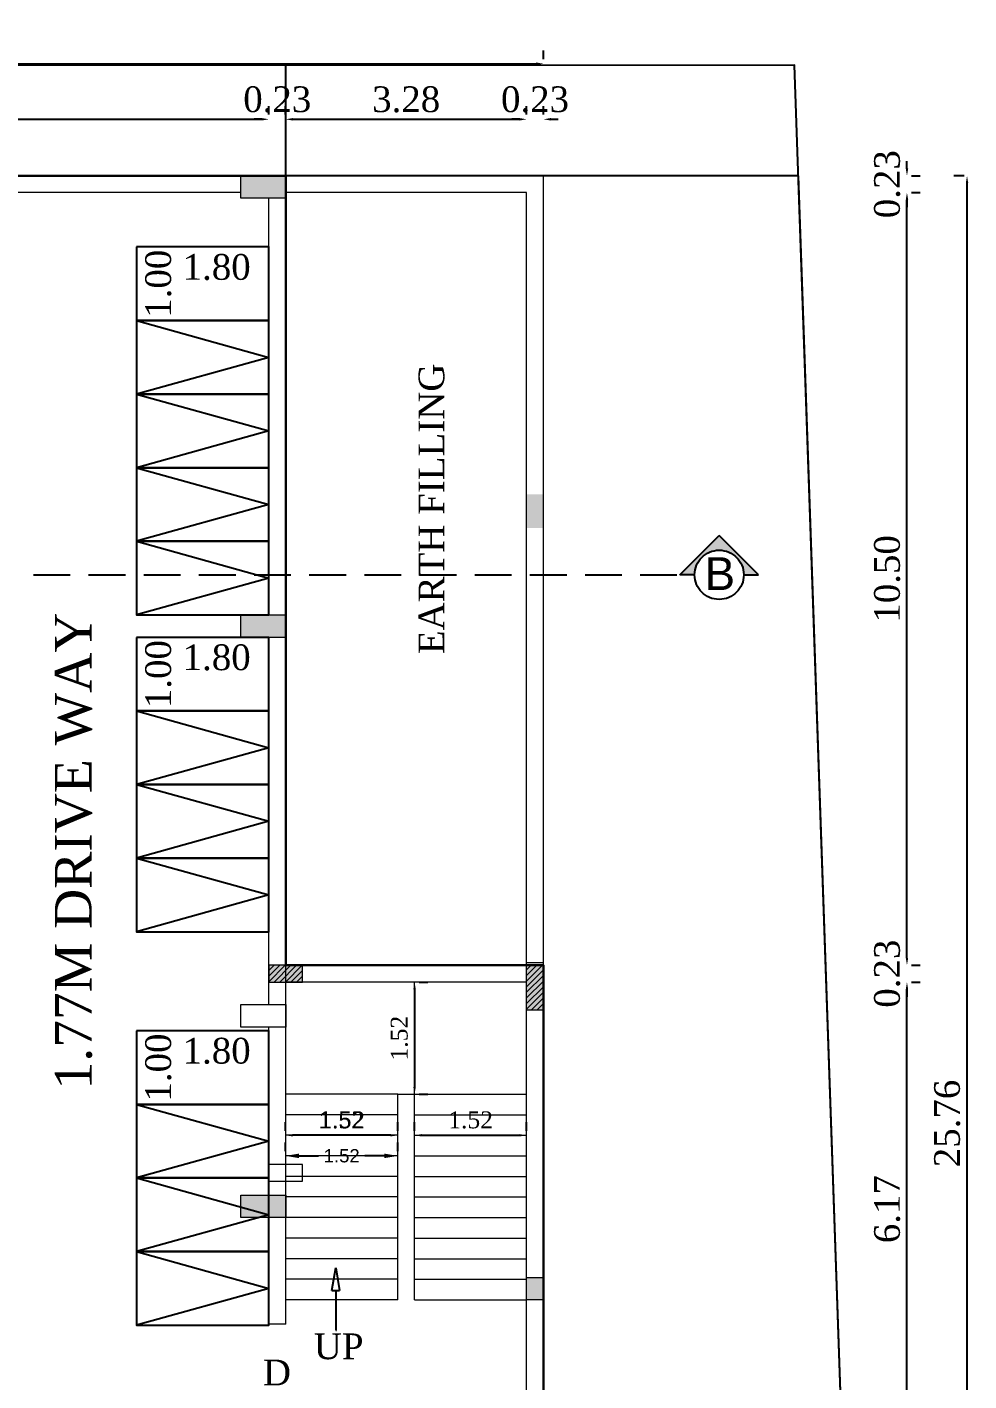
# Model space of a CAD drawing. Header units: metres. Extents: x 3592 to 3825, y 373 to 546.
# Drawn here: x 3684.41 to 3697.22, y 485.39 to 503.79 of the extents above; entities that cross this region are included whole.
import ezdxf
from ezdxf import colors
from ezdxf.entities.mleader import LeaderData, LeaderLine
from ezdxf.math import Vec2, Vec3

# ---------------------------------------------------------------- set-up
doc = ezdxf.new("R2010")
doc.units = ezdxf.units.M
doc.linetypes.add('DASHDOTX2', pattern=[50.8, 25.4, -12.7, 0, -12.7])
doc.linetypes.add('DASHED', pattern=[0.75, 0.5, -0.25])
doc.layers.get('Defpoints').update_dxf_attribs({"lineweight": 0})
for name, color, linetype in [('BLK_1_BASEMENT_-1_BLDG_FOOTPRINT', 1, 'Continuous'), ('BLK_1_FLR_-1_BASEMENT_COVERED_PARKING', 173, 'Continuous'), ('BLK_1_FLR_-1_BLT_UP_AREA', 12, 'Continuous'), ('BLK_1_FLR_-1_BLT_UP_AREA_DEDUCT', 12, 'Continuous'), ('BLK_1_FLR_-1_EXIT_WIDTH_DOOR', 2, 'Continuous'), ('BLK_1_FLR_-1_EXIT_WIDTH_STAIR', 1, 'Continuous'), ('BLK_1_LVL_-1_BSMNT_PLOT_BOUNDARY', 70, 'Continuous'), ('BLK_1_LVL_-1_BSMNT_REAR_SETBACK', 11, 'Continuous'), ('BLK_1_LVL_-1_BSMNT_SIDE_SETBACK2', 102, 'Continuous'), ('Column', 7, 'Continuous')]:
    doc.layers.add(name, color=color, linetype=linetype)
doc.layers.add('TWO_WHEELER_PARKING', color=2, linetype='Continuous', plot=False)
doc.styles.add('ANAND', font='times.ttf')
doc.styles.get("Standard").update_dxf_attribs({"font": 'arial.ttf'})
doc.dimstyles.new('STANDARD$0', dxfattribs={"dimtxt": 7, "dimasz": 3, "dimexe": 3, "dimexo": 1, "dimgap": 1.5, "dimtad": 1, "dimdec": 1, "dimzin": 1, "dimdsep": 46, "dimlunit": 4, "dimtxsty": 'Standard', "dimblk": 'OBLIQUE', "dimcen": 0.09375, "dimdle": 1, "dimclrd": 8, "dimclre": 8, "dimclrt": 7, "dimadec": 1, "dimazin": 0, "dimtfac": 1, "dimtdec": 1, "dimtix": 1, "dimtmove": 2, "dimatfit": 3, "dimldrblk": 'ARCHTICK', "dimfxl": 0, "dimfrac": 2, "dimtolj": 1, "dimtzin": 0, "dimarcsym": 0})
doc.dimstyles.new('V1', dxfattribs={"dimtxt": 0.23, "dimasz": 0.1, "dimexe": 0.18, "dimexo": 0.0625, "dimgap": 0.09, "dimtad": 1, "dimzin": 0, "dimdsep": 46, "dimtxsty": 'Standard', "dimcen": 0.09, "dimadec": 0, "dimazin": 0, "dimtfac": 1, "dimtix": 1, "dimtofl": 0, "dimtmove": 2, "dimatfit": 0, "dimfxl": 0, "dimtolj": 1, "dimtzin": 0, "dimarcsym": 0})

# ---------------------------------------------------------------- blocks, each defined once
blk = doc.blocks.new('_CLOSEDBLANK')
at = {"color": 0, "linetype": 'ByBlock'}
for p, q in [((-1, 0.167), (0, 0)), ((-1, 0.167), (-1, -0.167)), ((0, 0), (-1, -0.167))]:
    blk.add_line(p, q, dxfattribs=at)
blk = doc.blocks.new('*D57')
at = {"color": 0, "lineweight": -2}
for p, q in [((3689.681, 490.709), (3689.681, 489.385)), ((3689.743, 490.809), (3689.861, 490.809)), ((3689.743, 489.285), (3689.861, 489.285))]:
    blk.add_line(p, q, dxfattribs=at)
at = {"color": 0}
for points in [[(3689.664, 490.709), (3689.698, 490.709), (3689.681, 490.809)], [(3689.664, 489.385), (3689.698, 489.385), (3689.681, 489.285)]]:
    blk.add_solid(points, dxfattribs=at)
at = {"layer": 'Defpoints', "color": 0}
for p in [(3689.681, 490.809), (3689.681, 489.285), (3689.681, 489.285)]:
    blk.add_point(p, dxfattribs=at)
at = {"color": 0, "insert": (3689.474, 490.047), "char_height": 0.23, "attachment_point": 5, "rotation": 90, "style": 'ANAND'}
blk.add_mtext('\\A1;1.52', dxfattribs=at)
blk = doc.blocks.new('*D58')
at = {"color": 0, "lineweight": -2}
for p, q in [((3687.928, 488.789), (3687.928, 488.906)), ((3689.452, 488.789), (3689.452, 488.906)), ((3689.352, 488.726), (3688.028, 488.726))]:
    blk.add_line(p, q, dxfattribs=at)
at = {"color": 0}
for points in [[(3688.028, 488.743), (3688.028, 488.71), (3687.928, 488.726)], [(3689.352, 488.743), (3689.352, 488.71), (3689.452, 488.726)]]:
    blk.add_solid(points, dxfattribs=at)
at = {"layer": 'Defpoints', "color": 0}
for p in [(3687.928, 488.726), (3687.928, 488.726), (3689.452, 488.726)]:
    blk.add_point(p, dxfattribs=at)
at = {"color": 0, "insert": (3688.69, 488.934), "char_height": 0.23, "attachment_point": 5, "style": 'ANAND'}
blk.add_mtext('\\A1;1.52', dxfattribs=at)
blk = doc.blocks.new('*D59')
at = {"color": 0, "lineweight": -2}
for p, q in [((3689.681, 488.789), (3689.681, 488.906)), ((3691.205, 488.789), (3691.205, 488.906)), ((3689.781, 488.726), (3691.105, 488.726))]:
    blk.add_line(p, q, dxfattribs=at)
at = {"color": 0}
for points in [[(3689.781, 488.743), (3689.781, 488.71), (3689.681, 488.726)], [(3691.105, 488.743), (3691.105, 488.71), (3691.205, 488.726)]]:
    blk.add_solid(points, dxfattribs=at)
at = {"layer": 'Defpoints', "color": 0}
for p in [(3689.681, 488.726), (3691.205, 488.726), (3691.205, 488.726)]:
    blk.add_point(p, dxfattribs=at)
at = {"color": 0, "insert": (3690.443, 488.934), "char_height": 0.23, "attachment_point": 5, "style": 'ANAND'}
blk.add_mtext('\\A1;1.52', dxfattribs=at)
blk = doc.blocks.new('*D61')
at = {"color": 0, "lineweight": -2}
for p, q in [((3672.131, 502.597), (3672.131, 502.714)), ((3687.7, 502.597), (3687.7, 502.714)), ((3672.231, 502.534), (3687.6, 502.534))]:
    blk.add_line(p, q, dxfattribs=at)
at = {"color": 0}
for points in [[(3672.231, 502.551), (3672.231, 502.517), (3672.131, 502.534)], [(3687.6, 502.551), (3687.6, 502.517), (3687.7, 502.534)]]:
    blk.add_solid(points, dxfattribs=at)
at = {"layer": 'Defpoints', "color": 0}
for p in [(3672.131, 502.534), (3687.7, 502.534), (3687.7, 502.534)]:
    blk.add_point(p, dxfattribs=at)
at = {"color": 0, "insert": (3679.915, 502.803), "char_height": 0.35, "attachment_point": 5, "style": 'ANAND'}
blk.add_mtext('\\A1;15.57', dxfattribs=at)
blk = doc.blocks.new('*D62')
at = {"color": 0, "lineweight": -2}
for p, q in [((3687.7, 502.597), (3687.7, 502.714)), ((3687.928, 502.597), (3687.928, 502.714)), ((3687.6, 502.534), (3687.5, 502.534)), ((3688.028, 502.534), (3688.128, 502.534))]:
    blk.add_line(p, q, dxfattribs=at)
at = {"color": 0}
for points in [[(3687.6, 502.551), (3687.6, 502.517), (3687.7, 502.534)], [(3688.028, 502.551), (3688.028, 502.517), (3687.928, 502.534)]]:
    blk.add_solid(points, dxfattribs=at)
at = {"layer": 'Defpoints', "color": 0}
for p in [(3687.7, 502.534), (3687.928, 502.534), (3687.928, 502.534)]:
    blk.add_point(p, dxfattribs=at)
at = {"color": 0, "insert": (3687.814, 502.803), "char_height": 0.35, "attachment_point": 5, "style": 'ANAND'}
blk.add_mtext('\\A1;0.23', dxfattribs=at)
blk = doc.blocks.new('*D63')
at = {"color": 0, "lineweight": -2}
for p, q in [((3687.928, 502.597), (3687.928, 502.714)), ((3691.205, 502.597), (3691.205, 502.714)), ((3688.028, 502.534), (3691.105, 502.534))]:
    blk.add_line(p, q, dxfattribs=at)
at = {"color": 0}
for points in [[(3688.028, 502.551), (3688.028, 502.517), (3687.928, 502.534)], [(3691.105, 502.551), (3691.105, 502.517), (3691.205, 502.534)]]:
    blk.add_solid(points, dxfattribs=at)
at = {"layer": 'Defpoints', "color": 0}
for p in [(3687.928, 502.534), (3691.205, 502.534), (3691.205, 502.534)]:
    blk.add_point(p, dxfattribs=at)
at = {"color": 0, "insert": (3689.567, 502.803), "char_height": 0.35, "attachment_point": 5, "style": 'ANAND'}
blk.add_mtext('\\A1;3.28', dxfattribs=at)
blk = doc.blocks.new('*D64')
at = {"color": 0, "lineweight": -2}
for p, q in [((3691.205, 502.597), (3691.205, 502.714)), ((3691.434, 502.597), (3691.434, 502.714)), ((3691.105, 502.534), (3691.005, 502.534)), ((3691.534, 502.534), (3691.634, 502.534))]:
    blk.add_line(p, q, dxfattribs=at)
at = {"color": 0}
for points in [[(3691.105, 502.551), (3691.105, 502.517), (3691.205, 502.534)], [(3691.534, 502.551), (3691.534, 502.517), (3691.434, 502.534)]]:
    blk.add_solid(points, dxfattribs=at)
at = {"layer": 'Defpoints', "color": 0}
for p in [(3691.205, 502.534), (3691.434, 502.534), (3691.434, 502.534)]:
    blk.add_point(p, dxfattribs=at)
at = {"color": 0, "insert": (3691.319, 502.803), "char_height": 0.35, "attachment_point": 5, "style": 'ANAND'}
blk.add_mtext('\\A1;0.23', dxfattribs=at)
blk = doc.blocks.new('*D65')
at = {"color": 0, "lineweight": -2}
for p, q in [((3671.902, 503.352), (3671.902, 503.469)), ((3691.434, 503.352), (3691.434, 503.469)), ((3672.002, 503.289), (3691.334, 503.289))]:
    blk.add_line(p, q, dxfattribs=at)
at = {"color": 0}
for points in [[(3672.002, 503.306), (3672.002, 503.272), (3671.902, 503.289)], [(3691.334, 503.306), (3691.334, 503.272), (3691.434, 503.289)]]:
    blk.add_solid(points, dxfattribs=at)
at = {"layer": 'Defpoints', "color": 0}
for p in [(3671.902, 503.289), (3691.434, 503.289), (3691.434, 503.289)]:
    blk.add_point(p, dxfattribs=at)
at = {"color": 0, "insert": (3681.668, 503.558), "char_height": 0.35, "attachment_point": 5, "style": 'ANAND'}
blk.add_mtext('\\A1;19.53', dxfattribs=at)
blk = doc.blocks.new('*D79')
at = {"color": 0, "lineweight": -2}
for p, q in [((3696.376, 484.737), (3696.376, 490.709)), ((3696.439, 490.809), (3696.556, 490.809)), ((3696.439, 484.637), (3696.556, 484.637))]:
    blk.add_line(p, q, dxfattribs=at)
at = {"color": 0}
for points in [[(3696.36, 490.709), (3696.393, 490.709), (3696.376, 490.809)], [(3696.36, 484.737), (3696.393, 484.737), (3696.376, 484.637)]]:
    blk.add_solid(points, dxfattribs=at)
at = {"layer": 'Defpoints', "color": 0}
for p in [(3696.376, 490.809), (3696.376, 490.809), (3696.376, 484.637)]:
    blk.add_point(p, dxfattribs=at)
at = {"color": 0, "insert": (3696.108, 487.723), "char_height": 0.35, "attachment_point": 5, "rotation": 90, "style": 'ANAND'}
blk.add_mtext('\\A1;6.17', dxfattribs=at)
blk = doc.blocks.new('*D80')
at = {"color": 0, "lineweight": -2}
for p, q in [((3696.376, 491.138), (3696.376, 491.238)), ((3696.439, 491.038), (3696.556, 491.038)), ((3696.376, 490.709), (3696.376, 490.609)), ((3696.439, 490.809), (3696.556, 490.809))]:
    blk.add_line(p, q, dxfattribs=at)
at = {"color": 0}
for points in [[(3696.36, 491.138), (3696.393, 491.138), (3696.376, 491.038)], [(3696.36, 490.709), (3696.393, 490.709), (3696.376, 490.809)]]:
    blk.add_solid(points, dxfattribs=at)
at = {"layer": 'Defpoints', "color": 0}
for p in [(3696.376, 491.038), (3696.376, 491.038), (3696.376, 490.809)]:
    blk.add_point(p, dxfattribs=at)
at = {"color": 0, "insert": (3696.108, 490.923), "char_height": 0.35, "attachment_point": 5, "rotation": 90, "style": 'ANAND'}
blk.add_mtext('\\A1;0.23', dxfattribs=at)
blk = doc.blocks.new('*D81')
at = {"color": 0, "lineweight": -2}
for p, q in [((3696.376, 491.138), (3696.376, 501.438)), ((3696.439, 501.538), (3696.556, 501.538)), ((3696.439, 491.038), (3696.556, 491.038))]:
    blk.add_line(p, q, dxfattribs=at)
at = {"color": 0}
for points in [[(3696.36, 501.438), (3696.393, 501.438), (3696.376, 501.538)], [(3696.36, 491.138), (3696.393, 491.138), (3696.376, 491.038)]]:
    blk.add_solid(points, dxfattribs=at)
at = {"layer": 'Defpoints', "color": 0}
for p in [(3696.376, 501.538), (3696.376, 501.538), (3696.376, 491.038)]:
    blk.add_point(p, dxfattribs=at)
at = {"color": 0, "insert": (3696.108, 496.288), "char_height": 0.35, "attachment_point": 5, "rotation": 90, "style": 'ANAND'}
blk.add_mtext('\\A1;10.50', dxfattribs=at)
blk = doc.blocks.new('*D82')
at = {"color": 0, "lineweight": -2}
for p, q in [((3696.376, 501.866), (3696.376, 501.966)), ((3696.439, 501.766), (3696.556, 501.766)), ((3696.376, 501.438), (3696.376, 501.338)), ((3696.439, 501.538), (3696.556, 501.538))]:
    blk.add_line(p, q, dxfattribs=at)
at = {"color": 0}
for points in [[(3696.36, 501.866), (3696.393, 501.866), (3696.376, 501.766)], [(3696.36, 501.438), (3696.393, 501.438), (3696.376, 501.538)]]:
    blk.add_solid(points, dxfattribs=at)
at = {"layer": 'Defpoints', "color": 0}
for p in [(3696.376, 501.766), (3696.376, 501.766), (3696.376, 501.538)]:
    blk.add_point(p, dxfattribs=at)
at = {"color": 0, "insert": (3696.108, 501.652), "char_height": 0.35, "attachment_point": 5, "rotation": 90, "style": 'ANAND'}
blk.add_mtext('\\A1;0.23', dxfattribs=at)
blk = doc.blocks.new('*D83')
at = {"color": 0, "lineweight": -2}
for p, q in [((3697.156, 501.766), (3697.013, 501.766)), ((3697.193, 476.108), (3697.193, 501.666)), ((3697.156, 476.008), (3697.013, 476.008))]:
    blk.add_line(p, q, dxfattribs=at)
at = {"color": 0}
for points in [[(3697.176, 501.666), (3697.21, 501.666), (3697.193, 501.766)], [(3697.176, 476.108), (3697.21, 476.108), (3697.193, 476.008)]]:
    blk.add_solid(points, dxfattribs=at)
at = {"layer": 'Defpoints', "color": 0}
for p in [(3697.193, 501.766), (3697.219, 501.766), (3697.219, 476.008)]:
    blk.add_point(p, dxfattribs=at)
at = {"color": 0, "insert": (3696.924, 488.887), "char_height": 0.35, "attachment_point": 5, "rotation": 90, "style": 'ANAND'}
blk.add_mtext('\\A1;25.76', dxfattribs=at)
blk = doc.blocks.new('*D94')
at = {"layer": 'Defpoints', "color": 0}
for p in [(3685.9, 500.799), (3687.7, 500.799), (3685.9, 500.299)]:
    blk.add_point(p, dxfattribs=at)
at = {"color": 0, "insert": (3686.99, 500.524), "char_height": 0.35, "attachment_point": 5, "style": 'ANAND'}
blk.add_mtext('\\A1;1.80', dxfattribs=at)
blk = doc.blocks.new('*D95')
at = {"layer": 'Defpoints', "color": 0}
for p in [(3685.9, 500.799), (3686.385, 500.799), (3685.9, 499.799)]:
    blk.add_point(p, dxfattribs=at)
at = {"color": 0, "insert": (3686.198, 500.299), "char_height": 0.35, "attachment_point": 5, "rotation": 90, "style": 'ANAND'}
blk.add_mtext('\\A1;1.00', dxfattribs=at)
blk = doc.blocks.new('*D96')
at = {"layer": 'Defpoints', "color": 0}
for p in [(3685.9, 495.494), (3687.7, 495.494), (3685.9, 494.994)]:
    blk.add_point(p, dxfattribs=at)
at = {"color": 0, "insert": (3686.99, 495.219), "char_height": 0.35, "attachment_point": 5, "style": 'ANAND'}
blk.add_mtext('\\A1;1.80', dxfattribs=at)
blk = doc.blocks.new('*D97')
at = {"layer": 'Defpoints', "color": 0}
for p in [(3685.9, 495.494), (3686.385, 495.494), (3685.9, 494.494)]:
    blk.add_point(p, dxfattribs=at)
at = {"color": 0, "insert": (3686.198, 494.994), "char_height": 0.35, "attachment_point": 5, "rotation": 90, "style": 'ANAND'}
blk.add_mtext('\\A1;1.00', dxfattribs=at)
blk = doc.blocks.new('*D98')
at = {"layer": 'Defpoints', "color": 0}
for p in [(3685.9, 490.147), (3687.7, 490.147), (3685.9, 489.647)]:
    blk.add_point(p, dxfattribs=at)
at = {"color": 0, "insert": (3686.99, 489.872), "char_height": 0.35, "attachment_point": 5, "style": 'ANAND'}
blk.add_mtext('\\A1;1.80', dxfattribs=at)
blk = doc.blocks.new('*D99')
at = {"layer": 'Defpoints', "color": 0}
for p in [(3685.9, 490.147), (3686.385, 490.147), (3685.9, 489.147)]:
    blk.add_point(p, dxfattribs=at)
at = {"color": 0, "insert": (3686.198, 489.647), "char_height": 0.35, "attachment_point": 5, "rotation": 90, "style": 'ANAND'}
blk.add_mtext('\\A1;1.00', dxfattribs=at)
blk = doc.blocks.new('*D206')
at = {"layer": 'BLK_1_FLR_-1_EXIT_WIDTH_DOOR', "color": 0, "lineweight": -2}
for p, q in [((3687.928, 488.789), (3687.928, 488.906)), ((3689.452, 488.789), (3689.452, 488.906)), ((3689.352, 488.726), (3688.028, 488.726))]:
    blk.add_line(p, q, dxfattribs=at)
at = {"layer": 'BLK_1_FLR_-1_EXIT_WIDTH_DOOR', "color": 0}
for points in [[(3688.028, 488.743), (3688.028, 488.71), (3687.928, 488.726)], [(3689.352, 488.743), (3689.352, 488.71), (3689.452, 488.726)]]:
    blk.add_solid(points, dxfattribs=at)
at = {"layer": 'Defpoints', "color": 0}
for p in [(3687.928, 488.726), (3687.928, 488.726), (3689.452, 488.726)]:
    blk.add_point(p, dxfattribs=at)
at = {"layer": 'BLK_1_FLR_-1_EXIT_WIDTH_DOOR', "color": 0, "insert": (3688.69, 488.934), "char_height": 0.23, "attachment_point": 5}
blk.add_mtext('\\A1;1.52', dxfattribs=at)
blk = doc.blocks.new('*D207')
at = {"layer": 'BLK_1_FLR_-1_EXIT_WIDTH_STAIR', "color": 0, "lineweight": -2}
for p, q in [((3687.928, 488.509), (3687.928, 488.627)), ((3689.452, 488.509), (3689.452, 488.627)), ((3688.108, 488.447), (3688.376, 488.447)), ((3689.272, 488.447), (3689.005, 488.447))]:
    blk.add_line(p, q, dxfattribs=at)
at = {"layer": 'BLK_1_FLR_-1_EXIT_WIDTH_STAIR', "color": 0}
for points in [[(3688.108, 488.477), (3688.108, 488.417), (3687.928, 488.447)], [(3689.272, 488.477), (3689.272, 488.417), (3689.452, 488.447)]]:
    blk.add_solid(points, dxfattribs=at)
at = {"layer": 'Defpoints', "color": 0}
for p in [(3687.928, 488.447), (3687.928, 488.447), (3689.452, 488.447)]:
    blk.add_point(p, dxfattribs=at)
at = {"layer": 'BLK_1_FLR_-1_EXIT_WIDTH_STAIR', "color": 0, "insert": (3688.69, 488.447), "char_height": 0.18, "attachment_point": 5}
blk.add_mtext('\\A1;1.52', dxfattribs=at)

msp = doc.modelspace()

# ---------------------------------------------------------------- hatches: boundary and pattern name
h = msp.add_hatch(color=256)
h.dxf.hatch_style = 1
h.paths.add_polyline_path([(3687.9283, 501.76617), (3687.3187, 501.76617), (3687.3187, 501.53757), (3687.9283, 501.53757)])
h.paths.add_polyline_path([(3687.9283, 501.53757), (3687.3187, 501.53757), (3687.3187, 501.46137), (3687.9283, 501.46137)])
h = msp.add_hatch(color=256)
h.dxf.hatch_style = 1
h.paths.add_polyline_path([(3691.4335, 497.43838), (3691.2049, 497.43838), (3691.2049, 496.98118), (3691.4335, 496.98118)])
at = {"linetype": 'DASHDOTX2', "ltscale": 30}
msp.add_hatch(color=256, dxfattribs=at).paths.add_polyline_path([(3693.82278, 496.67792, 0.41421356), (3693.48817, 496.34331), (3693.28741, 496.34331), (3693.82278, 496.8799), (3694.35815, 496.34331), (3694.15739, 496.34331, 0.41421356)])
h = msp.add_hatch(color=256)
h.dxf.hatch_style = 1
h.paths.add_polyline_path([(3687.6997, 495.79733), (3687.3187, 495.79733), (3687.3187, 495.49253), (3687.6997, 495.49253)])
h.paths.add_polyline_path([(3687.9283, 495.79733), (3687.6997, 495.79733), (3687.6997, 495.49253), (3687.9283, 495.49253)])
at = {"lineweight": 13, "ltscale": 3}
h = msp.add_hatch(dxfattribs=at)
h.set_pattern_fill('ANSI31', color=256, scale=0.4318, angle=360)
h.set_pattern_definition([(45, (-31226.590256, 7771.65348), (-0.038166088515, 0.038166088515), [])])
h.paths.add_polyline_path([(3687.6997, 490.80898), (3688.1569, 490.80898), (3688.1569, 491.03758), (3687.6997, 491.03758)])
h = msp.add_hatch(color=256)
h.dxf.hatch_style = 1
h.paths.add_polyline_path([(3687.6997, 490.80898), (3688.1569, 490.80898), (3688.1569, 491.03758), (3687.6997, 491.03758)])
h = msp.add_hatch(dxfattribs=at)
h.set_pattern_fill('ANSI31', color=256, scale=0.4318, angle=360)
h.set_pattern_definition([(45, (-31229.234513, 7771.69572), (-0.038166088515, 0.038166088515), [])])
h.paths.add_polyline_path([(3691.4335, 491.03758), (3691.4335, 490.42798), (3691.2049, 490.42798), (3691.2049, 491.03758)])
h = msp.add_hatch(color=256)
h.dxf.hatch_style = 1
h.paths.add_polyline_path([(3691.4335, 491.03758), (3691.4335, 490.42798), (3691.2049, 490.42798), (3691.2049, 491.03758)])
h = msp.add_hatch(color=256)
h.dxf.hatch_style = 1
h.paths.add_polyline_path([(3687.3187, 487.91338), (3687.9283, 487.91338), (3687.9283, 487.60858), (3687.3187, 487.60858)])

# ---------------------------------------------------------------- linework, layer by layer
for p, q in [((3691.4335, 501.76617), (3671.9023, 501.76617)), ((3691.4335, 482.17707), (3691.4335, 501.76617)), ((3687.3187, 501.53757), (3680.0035, 501.53757)), ((3687.6997, 495.79857), (3687.6997, 501.46137)), ((3691.2049, 501.53757), (3687.9283, 501.53757)), ((3687.9283, 495.79857), (3687.9283, 501.46137)), ((3691.2049, 482.17707), (3691.2049, 501.53757)), ((3687.9283, 488.3297), (3687.9283, 495.76047)), ((3687.6997, 490.50267), (3687.6997, 495.49377)), ((3691.2049, 491.07568), (3691.4335, 491.07568)), ((3691.2049, 491.07568), (3691.4335, 491.07568)), ((3691.2049, 491.03758), (3687.9283, 491.03758)), ((3689.5285, 491.03758), (3687.9283, 491.03758)), ((3691.2049, 491.03758), (3689.6809, 491.03758)), ((3691.2049, 490.80898), (3687.9283, 490.80898)), ((3687.9283, 486.16078), (3687.9283, 490.80898)), ((3691.2049, 490.80898), (3687.9283, 490.80898)), ((3689.6809, 489.28498), (3689.6809, 490.80898)), ((3691.2049, 486.16078), (3691.2049, 490.80898)), ((3687.6997, 486.14652), (3687.6997, 490.19787)), ((3689.4523, 489.28498), (3687.9283, 489.28498)), ((3689.4523, 486.49098), (3689.4523, 489.28498)), ((3689.4523, 489.28498), (3689.6809, 489.28498)), ((3689.6809, 486.49098), (3689.6809, 489.28498)), ((3689.6809, 489.28498), (3691.2049, 489.28498)), ((3689.4523, 489.00558), (3687.9283, 489.00558)), ((3689.6809, 489.00558), (3691.2049, 489.00558)), ((3689.4523, 488.72618), (3687.9283, 488.72618)), ((3689.6809, 488.72618), (3691.2049, 488.72618)), ((3689.4523, 488.44678), (3687.9283, 488.44678)), ((3689.6809, 488.44678), (3691.2049, 488.44678)), ((3689.4523, 488.16738), (3687.9283, 488.16738)), ((3689.6809, 488.16738), (3691.2049, 488.16738)), ((3687.9283, 486.16078), (3687.9283, 488.10237)), ((3689.4523, 487.88798), (3687.9283, 487.88798)), ((3689.6809, 487.88798), (3691.2049, 487.88798)), ((3687.6997, 486.16078), (3687.6997, 487.60858)), ((3689.4523, 487.60858), (3687.9283, 487.60858)), ((3689.6809, 487.60858), (3691.2049, 487.60858)), ((3689.4523, 487.32918), (3687.9283, 487.32918)), ((3689.6809, 487.32918), (3691.2049, 487.32918)), ((3689.4523, 487.04978), (3687.9283, 487.04978)), ((3689.6809, 487.04978), (3691.2049, 487.04978)), ((3689.4523, 486.77038), (3687.9283, 486.77038)), ((3689.6809, 486.77038), (3691.2049, 486.77038)), ((3689.4523, 486.49098), (3687.9283, 486.49098)), ((3689.6809, 486.49098), (3691.2049, 486.49098)), ((3687.9283, 486.16078), (3687.6997, 486.16078)), ((3687.6997, 486.16078), (3687.6997, 486.14652))]:
    msp.add_line(p, q, dxfattribs=at)
at = {"linetype": 'DASHED'}
msp.add_line((3671.74913, 496.34331), (3693.28741, 496.34331), dxfattribs=at)
for points in [[(3687.9283, 501.76617), (3687.9283, 491.03758), (3691.4335, 491.03758), (3691.4335, 476.00788), (3671.9023, 476.00788), (3671.9023, 501.76617), (3687.9283, 501.76617)], [(3685.8997, 499.79857), (3687.6997, 499.29857), (3685.8997, 498.79857)], [(3685.8997, 498.79857), (3687.6997, 498.29857), (3685.8997, 497.79857)], [(3685.8997, 497.79857), (3687.6997, 497.29857), (3685.8997, 496.79857)], [(3685.8997, 496.79857), (3687.6997, 496.29857), (3685.8997, 495.79857)], [(3685.8997, 494.49377), (3687.6997, 493.99377), (3685.8997, 493.49377)], [(3685.8997, 493.49377), (3687.6997, 492.99377), (3685.8997, 492.49377)], [(3685.8997, 492.49377), (3687.6997, 491.99377), (3685.8997, 491.49377)], [(3685.8997, 489.14652), (3687.6997, 488.64652), (3685.8997, 488.14652)], [(3685.8997, 488.14652), (3687.6997, 487.64652), (3685.8997, 487.14652)], [(3685.8997, 487.14652), (3687.6997, 486.64652), (3685.8997, 486.14652)]]:
    msp.add_lwpolyline(points)
for points in [[(3671.9023, 501.76617), (3671.9023, 476.00788), (3691.4335, 476.00788), (3691.4335, 491.03758), (3687.9283, 491.03758), (3687.9283, 501.76617)], [(3671.9023, 501.76617), (3671.9023, 476.00788), (3691.4335, 476.00788), (3691.4335, 491.03758), (3687.9283, 491.03758), (3687.9283, 501.76617)], [(3671.9023, 501.76617), (3671.9023, 476.00788), (3691.4335, 476.00788), (3691.4335, 491.03758), (3687.9283, 491.03758), (3687.9283, 501.76617)], [(3671.9023, 501.76617), (3671.9023, 476.00788), (3691.4335, 476.00788), (3691.4335, 491.03758), (3687.9283, 491.03758), (3687.9283, 501.76617)], [(3685.8997, 500.79857), (3685.8997, 499.79857), (3687.6997, 499.79857), (3687.6997, 500.79857)], [(3685.8997, 499.79857), (3685.8997, 498.79857), (3687.6997, 498.79857), (3687.6997, 499.79857)], [(3685.8997, 498.79857), (3685.8997, 497.79857), (3687.6997, 497.79857), (3687.6997, 498.79857)], [(3685.8997, 497.79857), (3685.8997, 496.79857), (3687.6997, 496.79857), (3687.6997, 497.79857)], [(3685.8997, 496.79857), (3685.8997, 495.79857), (3687.6997, 495.79857), (3687.6997, 496.79857)], [(3685.8997, 495.49377), (3685.8997, 494.49377), (3687.6997, 494.49377), (3687.6997, 495.49377)], [(3685.8997, 494.49377), (3685.8997, 493.49377), (3687.6997, 493.49377), (3687.6997, 494.49377)], [(3685.8997, 493.49377), (3685.8997, 492.49377), (3687.6997, 492.49377), (3687.6997, 493.49377)], [(3685.8997, 492.49377), (3685.8997, 491.49377), (3687.6997, 491.49377), (3687.6997, 492.49377)], [(3685.8997, 490.14652), (3685.8997, 489.14652), (3687.6997, 489.14652), (3687.6997, 490.14652)], [(3685.8997, 489.14652), (3685.8997, 488.14652), (3687.6997, 488.14652), (3687.6997, 489.14652)], [(3685.8997, 488.14652), (3685.8997, 487.14652), (3687.6997, 487.14652), (3687.6997, 488.14652)], [(3685.8997, 487.14652), (3685.8997, 486.14652), (3687.6997, 486.14652), (3687.6997, 487.14652)]]:
    msp.add_lwpolyline(points, close=True)
at = {"lineweight": 13}
for points in [[(3687.3187, 501.76617), (3687.9283, 501.76617), (3687.9283, 501.46137), (3687.3187, 501.46137)], [(3687.3187, 495.79857), (3687.9283, 495.79857), (3687.9283, 495.49377), (3687.3187, 495.49377)], [(3691.4335, 491.03758), (3691.4335, 490.42798), (3691.2049, 490.42798), (3691.2049, 491.03758)], [(3691.4335, 491.03758), (3691.4335, 490.42798), (3691.2049, 490.42798), (3691.2049, 491.03758)], [(3691.4335, 491.03758), (3691.4335, 490.42798), (3691.2049, 490.42798), (3691.2049, 491.03758)], [(3691.4335, 491.03758), (3691.4335, 490.42798), (3691.2049, 490.42798), (3691.2049, 491.03758)], [(3687.3187, 490.50267), (3687.9283, 490.50267), (3687.9283, 490.19787), (3687.3187, 490.19787)], [(3691.2049, 486.79578), (3691.4335, 486.79578), (3691.4335, 486.49098), (3691.2049, 486.49098)], [(3691.2049, 486.79578), (3691.4335, 486.79578), (3691.4335, 486.49098), (3691.2049, 486.49098)]]:
    msp.add_lwpolyline(points, close=True, dxfattribs=at)
at = {"linetype": 'Continuous'}
for points in [[(3685.8997, 500.79857), (3685.8997, 499.79857), (3687.6997, 499.79857), (3687.6997, 500.79857)], [(3685.8997, 499.79857), (3685.8997, 498.79857), (3687.6997, 498.79857), (3687.6997, 499.79857)], [(3685.8997, 498.79857), (3685.8997, 497.79857), (3687.6997, 497.79857), (3687.6997, 498.79857)], [(3685.8997, 497.79857), (3685.8997, 496.79857), (3687.6997, 496.79857), (3687.6997, 497.79857)], [(3685.8997, 496.79857), (3685.8997, 495.79857), (3687.6997, 495.79857), (3687.6997, 496.79857)], [(3685.8997, 495.49377), (3685.8997, 494.49377), (3687.6997, 494.49377), (3687.6997, 495.49377)], [(3685.8997, 494.49377), (3685.8997, 493.49377), (3687.6997, 493.49377), (3687.6997, 494.49377)], [(3685.8997, 493.49377), (3685.8997, 492.49377), (3687.6997, 492.49377), (3687.6997, 493.49377)], [(3685.8997, 492.49377), (3685.8997, 491.49377), (3687.6997, 491.49377), (3687.6997, 492.49377)], [(3685.8997, 490.14652), (3685.8997, 489.14652), (3687.6997, 489.14652), (3687.6997, 490.14652)], [(3685.8997, 489.14652), (3685.8997, 488.14652), (3687.6997, 488.14652), (3687.6997, 489.14652)], [(3685.8997, 488.14652), (3685.8997, 487.14652), (3687.6997, 487.14652), (3687.6997, 488.14652)], [(3685.8997, 487.14652), (3685.8997, 486.14652), (3687.6997, 486.14652), (3687.6997, 487.14652)]]:
    msp.add_lwpolyline(points, close=True, dxfattribs=at)
at = {"linetype": 'DASHDOTX2', "ltscale": 30}
for points in [[(3693.48817, 496.34331), (3693.28741, 496.34331), (3693.82278, 496.8799)], [(3694.15739, 496.34331), (3694.35815, 496.34331), (3693.82278, 496.8799)]]:
    msp.add_lwpolyline(points, dxfattribs=at)
at = {"lineweight": 13, "ltscale": 3}
for points in [[(3687.6997, 490.80898), (3688.1569, 490.80898), (3688.1569, 491.03758), (3687.6997, 491.03758), (3687.6997, 490.80898)], [(3687.6997, 490.80898), (3688.1569, 490.80898), (3688.1569, 491.03758), (3687.6997, 491.03758), (3687.6997, 490.80898)], [(3687.6997, 488.10237), (3688.1569, 488.10237), (3688.1569, 488.33097), (3687.6997, 488.33097), (3687.6997, 488.10237)]]:
    msp.add_lwpolyline(points, dxfattribs=at)
msp.add_lwpolyline([(3687.3187, 487.91338), (3687.9283, 487.91338), (3687.9283, 487.60858), (3687.3187, 487.60858)], close=True, dxfattribs=at)
at = {"linetype": 'DASHDOTX2', "ltscale": 30}
msp.add_circle((3693.82278, 496.34331), 0.33461, dxfattribs=at)
at = {"lineweight": 13}
msp.add_solid([(3691.2049, 486.79578), (3691.4335, 486.79578), (3691.2049, 486.49098), (3691.4335, 486.49098)], dxfattribs=at)
msp.add_solid([(3691.2049, 486.79578), (3691.4335, 486.79578), (3691.2049, 486.49098), (3691.4335, 486.49098)])
at = {"layer": 'BLK_1_BASEMENT_-1_BLDG_FOOTPRINT', "color": 1}
msp.add_lwpolyline([(3671.9023, 501.76617), (3671.9023, 476.00788), (3691.4335, 476.00788), (3691.4335, 491.03758), (3687.9283, 491.03758), (3687.9283, 501.76617)], close=True, dxfattribs=at)
at = {"layer": 'BLK_1_FLR_-1_BASEMENT_COVERED_PARKING', "color": 173}
msp.add_lwpolyline([(3671.9023, 501.76617), (3671.9023, 476.00788), (3691.4335, 476.00788), (3691.4335, 491.03758), (3687.9283, 491.03758), (3687.9283, 501.76617)], close=True, dxfattribs=at)
at = {"layer": 'BLK_1_FLR_-1_BLT_UP_AREA', "color": 18}
msp.add_lwpolyline([(3671.9023, 501.76617), (3671.9023, 476.00788), (3691.4335, 476.00788), (3691.4335, 491.03758), (3687.9283, 491.03758), (3687.9283, 501.76617)], close=True, dxfattribs=at)
at = {"layer": 'BLK_1_FLR_-1_BLT_UP_AREA_DEDUCT', "color": 18}
msp.add_lwpolyline([(3671.9023, 501.76617), (3671.9023, 476.00788), (3691.4335, 476.00788), (3691.4335, 491.03758), (3687.9283, 491.03758), (3687.9283, 501.76617)], close=True, dxfattribs=at)
at = {"layer": 'BLK_1_LVL_-1_BSMNT_PLOT_BOUNDARY'}
msp.add_lwpolyline([(3670.4023, 503.26617), (3670.23112, 479.03518), (3670.4023, 469.05237), (3694.72185, 470.00788), (3695.54731, 483.01408), (3694.84869, 503.27083)], close=True, dxfattribs=at)
at = {"layer": 'BLK_1_LVL_-1_BSMNT_REAR_SETBACK', "color": 11}
msp.add_lwpolyline([(3687.9283, 503.26951), (3671.9023, 503.26645), (3671.9023, 501.76617), (3687.9283, 501.76617)], close=True, dxfattribs=at)
at = {"layer": 'BLK_1_LVL_-1_BSMNT_SIDE_SETBACK2', "color": 102}
msp.add_lwpolyline([(3694.90058, 501.76617), (3687.9283, 501.76617), (3687.9283, 491.03758), (3691.4335, 491.03758), (3691.4335, 476.00788), (3695.10265, 476.00788), (3695.54731, 483.01408)], close=True, dxfattribs=at)
at = {"layer": 'Column', "lineweight": 13}
for points in [[(3687.3187, 501.76617), (3687.9283, 501.76617), (3687.9283, 501.46137), (3687.3187, 501.46137)], [(3687.3187, 495.79857), (3687.9283, 495.79857), (3687.9283, 495.49377), (3687.3187, 495.49377)], [(3691.4335, 491.03758), (3691.4335, 490.42798), (3691.2049, 490.42798), (3691.2049, 491.03758)], [(3691.4335, 491.03758), (3691.4335, 490.42798), (3691.2049, 490.42798), (3691.2049, 491.03758)], [(3687.3187, 490.50267), (3687.9283, 490.50267), (3687.9283, 490.19787), (3687.3187, 490.19787)], [(3691.2049, 486.79578), (3691.4335, 486.79578), (3691.4335, 486.49098), (3691.2049, 486.49098)]]:
    msp.add_lwpolyline(points, close=True, dxfattribs=at)
at = {"layer": 'Column', "lineweight": 13, "ltscale": 3}
msp.add_lwpolyline([(3687.6997, 488.10237), (3688.1569, 488.10237), (3688.1569, 488.33097), (3687.6997, 488.33097), (3687.6997, 488.10237)], dxfattribs=at)
at = {"layer": 'Column', "lineweight": 13}
msp.add_solid([(3691.2049, 486.79578), (3691.4335, 486.79578), (3691.2049, 486.49098), (3691.4335, 486.49098)], dxfattribs=at)
at = {"layer": 'TWO_WHEELER_PARKING', "linetype": 'Continuous'}
for points in [[(3685.8997, 500.79857), (3685.8997, 499.79857), (3687.6997, 499.79857), (3687.6997, 500.79857)], [(3685.8997, 499.79857), (3685.8997, 498.79857), (3687.6997, 498.79857), (3687.6997, 499.79857)], [(3685.8997, 498.79857), (3685.8997, 497.79857), (3687.6997, 497.79857), (3687.6997, 498.79857)], [(3685.8997, 497.79857), (3685.8997, 496.79857), (3687.6997, 496.79857), (3687.6997, 497.79857)], [(3685.8997, 496.79857), (3685.8997, 495.79857), (3687.6997, 495.79857), (3687.6997, 496.79857)], [(3685.8997, 495.49377), (3685.8997, 494.49377), (3687.6997, 494.49377), (3687.6997, 495.49377)], [(3685.8997, 494.49377), (3685.8997, 493.49377), (3687.6997, 493.49377), (3687.6997, 494.49377)], [(3685.8997, 493.49377), (3685.8997, 492.49377), (3687.6997, 492.49377), (3687.6997, 493.49377)], [(3685.8997, 492.49377), (3685.8997, 491.49377), (3687.6997, 491.49377), (3687.6997, 492.49377)], [(3685.8997, 490.14652), (3685.8997, 489.14652), (3687.6997, 489.14652), (3687.6997, 490.14652)], [(3685.8997, 489.14652), (3685.8997, 488.14652), (3687.6997, 488.14652), (3687.6997, 489.14652)], [(3685.8997, 488.14652), (3685.8997, 487.14652), (3687.6997, 487.14652), (3687.6997, 488.14652)], [(3685.8997, 487.14652), (3685.8997, 486.14652), (3687.6997, 486.14652), (3687.6997, 487.14652)]]:
    msp.add_lwpolyline(points, close=True, dxfattribs=at)

# ---------------------------------------------------------------- texts
at = {"linetype": 'DASHDOTX2', "ltscale": 30}
msp.add_text('B', height=0.44614, dxfattribs=at).set_placement((3693.62342, 496.13654))
at = {"style": 'ANAND'}
msp.add_text('D', height=0.35, dxfattribs=at).set_placement((3687.61902, 485.32813))
at = {"attachment_point": 5, "rotation": 90, "style": 'ANAND'}
for s, insert, char_height in [('\\A1;EARTH FILLING', (3689.91259, 497.23939), 0.35), ('\\A1;1.77M DRIVE WAY', (3685.04541, 492.58967), 0.5)]:
    msp.add_mtext(s, dxfattribs=dict(at, insert=insert, char_height=char_height))
at = {"insert": (3688.649, 485.85615), "char_height": 0.35, "attachment_point": 5, "style": 'ANAND'}
msp.add_mtext('UP', dxfattribs=at)

# ---------------------------------------------------------------- dimensions: what is measured, and where the dimension line sits
for base, p1, p2, override, picture, middle in [((3691.4335, 503.289), (3671.9023, 503.289), (3691.4335, 503.289), {"dimtxt": 0.35, "dimtxsty": 'ANAND', "dimfxl": 75, "dimarcsym": 2}, '*D65', (3681.6679, 503.55754)), ((3687.9283, 488.72618), (3689.4523, 488.72618), (3687.9283, 488.72618), {"dimtxsty": 'ANAND', "dimfxl": 75, "dimarcsym": 2}, '*D58', (3688.6903, 488.9335)), ((3691.2049, 488.72618), (3689.6809, 488.72618), (3691.2049, 488.72618), {"dimtxsty": 'ANAND', "dimfxl": 75, "dimarcsym": 2}, '*D59', (3690.4429, 488.9335))]:
    dim = msp.add_linear_dim(base=base, p1=p1, p2=p2, dimstyle='V1', override=override)
    dim.commit()
    dim.dimension.update_dxf_attribs({"geometry": picture, "text_midpoint": middle})
for base, p1, p2, angle, override, picture, middle in [((3687.6997, 502.53414), (3672.1309, 502.53414), (3687.6997, 502.53414), 180, {"dimtxt": 0.35, "dimtxsty": 'ANAND', "dimfxl": 75, "dimarcsym": 2}, '*D61', (3679.9153, 502.80267)), ((3687.9283, 502.53414), (3687.6997, 502.53414), (3687.9283, 502.53414), 180, {"dimtxt": 0.35, "dimtxsty": 'ANAND', "dimfxl": 75, "dimarcsym": 2}, '*D62', (3687.814, 502.80267)), ((3691.2049, 502.53414), (3687.9283, 502.53414), (3691.2049, 502.53414), 180, {"dimtxt": 0.35, "dimtxsty": 'ANAND', "dimfxl": 75, "dimarcsym": 2}, '*D63', (3689.5666, 502.80267)), ((3691.4335, 502.53414), (3691.2049, 502.53414), (3691.4335, 502.53414), 180, {"dimtxt": 0.35, "dimtxsty": 'ANAND', "dimfxl": 75, "dimarcsym": 2}, '*D64', (3691.3192, 502.80267)), ((3696.37623, 501.76617), (3696.37623, 501.53757), (3696.37623, 501.76617), 90, {"dimtxt": 0.35, "dimtxsty": 'ANAND', "dimfxl": 75, "dimarcsym": 2}, '*D82', (3696.1077, 501.65187)), ((3697.19296, 501.76617), (3697.21889, 476.00788), (3697.21889, 501.76617), 90, {"dimtxt": 0.35, "dimtxsty": 'ANAND', "dimfxl": 75, "dimarcsym": 2}, '*D83', (3696.92443, 488.88702)), ((3696.37623, 501.53757), (3696.37623, 491.03758), (3696.37623, 501.53757), 90, {"dimtxt": 0.35, "dimtxsty": 'ANAND', "dimfxl": 75, "dimarcsym": 2}, '*D81', (3696.1077, 496.28757)), ((3696.37623, 491.03758), (3696.37623, 490.80898), (3696.37623, 491.03758), 90, {"dimtxt": 0.35, "dimtxsty": 'ANAND', "dimfxl": 75, "dimarcsym": 2}, '*D80', (3696.1077, 490.92328)), ((3689.6809, 489.28498), (3689.6809, 490.80898), (3689.6809, 489.28498), 90, {"dimtxsty": 'ANAND', "dimfxl": 75, "dimarcsym": 2}, '*D57', (3689.47358, 490.04698)), ((3696.37623, 490.80898), (3696.37623, 484.63678), (3696.37623, 490.80898), 90, {"dimtxt": 0.35, "dimtxsty": 'ANAND', "dimfxl": 75, "dimarcsym": 2}, '*D79', (3696.1077, 487.72288))]:
    dim = msp.add_linear_dim(base=base, p1=p1, p2=p2, angle=angle, dimstyle='V1', override=override)
    dim.commit()
    dim.dimension.update_dxf_attribs({"geometry": picture, "text_midpoint": middle})
for base, p1, p2, picture, middle in [((3685.8997, 500.29857), (3687.6997, 500.79857), (3685.8997, 500.79857), '*D94', (3686.98973, 500.52427)), ((3685.8997, 494.99377), (3687.6997, 495.49377), (3685.8997, 495.49377), '*D96', (3686.98973, 495.21947)), ((3685.8997, 489.64652), (3687.6997, 490.14652), (3685.8997, 490.14652), '*D98', (3686.98973, 489.87222))]:
    dim = msp.add_linear_dim(base=base, p1=p1, p2=p2, dimstyle='V1', override={"dimtxt": 0.35, "dimtxsty": 'ANAND', "dimse1": 1, "dimse2": 1, "dimsd1": 1, "dimsd2": 1, "dimfxl": 75, "dimarcsym": 2})
    dim.commit()
    dim.dimension.update_dxf_attribs({"geometry": picture, "text_midpoint": middle, "dimtype": 160})
for base, p1, p2, picture, middle in [((3686.38484, 500.79857), (3685.8997, 499.79857), (3685.8997, 500.79857), '*D95', (3686.19768, 500.29857)), ((3686.38484, 495.49377), (3685.8997, 494.49377), (3685.8997, 495.49377), '*D97', (3686.19768, 494.99377)), ((3686.38484, 490.14652), (3685.8997, 489.14652), (3685.8997, 490.14652), '*D99', (3686.19768, 489.64652))]:
    dim = msp.add_linear_dim(base=base, p1=p1, p2=p2, angle=90, dimstyle='V1', override={"dimtxt": 0.35, "dimtxsty": 'ANAND', "dimse1": 1, "dimse2": 1, "dimsd1": 1, "dimsd2": 1, "dimfxl": 75, "dimarcsym": 2})
    dim.commit()
    dim.dimension.update_dxf_attribs({"geometry": picture, "text_midpoint": middle, "dimtype": 160})
at = {"layer": 'BLK_1_FLR_-1_EXIT_WIDTH_DOOR'}
dim = msp.add_aligned_dim(p1=(3689.4523, 488.72618), p2=(3687.9283, 488.72618), distance=0, dimstyle='V1', dxfattribs=at)
dim.commit()
dim.dimension.update_dxf_attribs({"geometry": '*D206', "text_midpoint": (3688.6903, 488.93361)})
at = {"layer": 'BLK_1_FLR_-1_EXIT_WIDTH_STAIR'}
dim = msp.add_aligned_dim(p1=(3689.4523, 488.44678), p2=(3687.9283, 488.44678), distance=0, dimstyle='STANDARD$0', override={"dimtxt": 0.18, "dimasz": 0.18, "dimexe": 0.18, "dimexo": 0.0625, "dimgap": 0.09, "dimtad": 0, "dimtih": 1, "dimtoh": 1, "dimdec": 2, "dimzin": 0, "dimlunit": 2, "dimpost": '', "dimcen": 0.09, "dimdle": 0, "dimclrd": 0, "dimclre": 0, "dimclrt": 0, "dimadec": 0, "dimtdec": 4, "dimtix": 0, "dimtofl": 0, "dimtmove": 0, "dimfrac": 0}, dxfattribs=at)
dim.commit()
dim.dimension.update_dxf_attribs({"geometry": '*D207', "text_midpoint": (3688.6903, 488.44678)})

# ---------------------------------------------------------------- leaders
at = {"lineweight": 13, "ltscale": 3}
ml = msp.add_multileader_mtext('Standard', dxfattribs=at)
ml.set_content('', color=256)
ml.set_leader_properties()
ml.set_arrow_properties(name='CLOSEDBLANK')
ml.build(insert=Vec2(0, 0))
ml.multileader.update_dxf_attribs({"text_right_attachment_type": 6, "dogleg_length": 0.36, "arrow_head_size": 0.3048})
ctx = ml.context
ctx.base_point, ctx.char_height, ctx.arrow_head_size, ctx.landing_gap_size, ctx.plane_origin = Vec3(3688.61779, 486.07809), 0.00457, 0.3048, 0.00229, Vec3(3688.60864, 486.61905)
ctx.right_attachment = 6
notes = []
notes.append((ctx, [(0, (1, 1, 0), (3688.60864, 486.07809), (1, 0), 0.00914, [(0, [(3688.60864, 486.92385)], 0, [])])]))
ctx.mtext.insert, ctx.mtext.flow_direction = Vec3(3688.62007, 486.08037), 5
for ctx, leaders in notes:
    for number, flags, end, landing, length, lines in leaders:
        leader = LeaderData()
        leader.index, (leader.has_last_leader_line, leader.has_dogleg_vector, leader.attachment_direction) = number, flags
        leader.last_leader_point, leader.dogleg_vector, leader.dogleg_length = Vec3(end), Vec3(landing), length
        for number, points, colour, breaks in lines:
            line = LeaderLine()
            line.index, line.vertices, line.color, line.breaks = number, Vec3.list(points), colors.encode_raw_color(colour), breaks
            leader.lines.append(line)
        ctx.leaders.append(leader)

doc.saveas('drawing.dxf')
